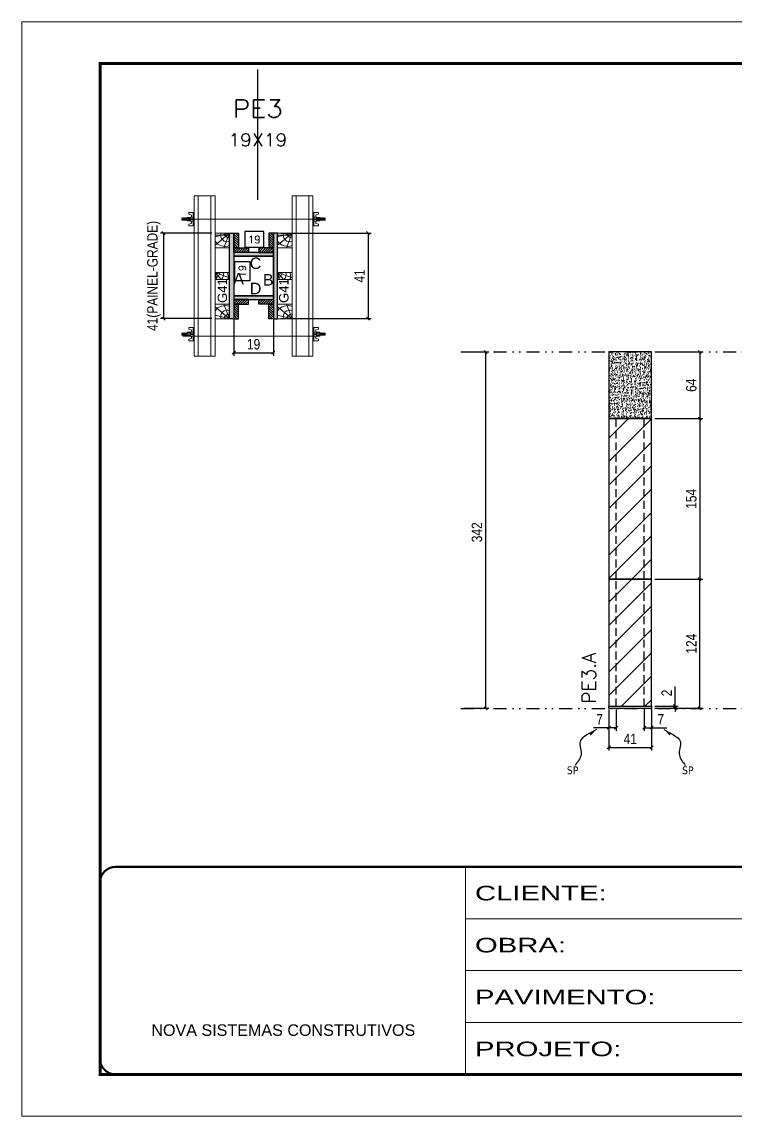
# Model space of a CAD drawing. Extents: x 2102 to 8383, y -13264 to 2718.
# Drawn here: x 6857 to 7542, y -10967 to -9917 of the extents above; entities that cross this region are included whole.
import ezdxf
from ezdxf.enums import TextEntityAlignment as Align

# ---------------------------------------------------------------- set-up
doc = ezdxf.new("R2010")
doc.units = 0
for name, pattern in [('CONTINUO', [0]), ('DASHED', [0.75, 0.5, -0.25]), ('DIVIDE2', [0.625, 0.25, -0.125, 0, -0.125, 0, -0.125]), ('HIDDEN', [0.375, 0.25, -0.125])]:
    doc.linetypes.add(name, pattern=pattern)
for name, color, linetype in [('CHAPA', 1, 'Continuous'), ('COTA', 241, 'Continuous'), ('cotas', 4, 'Continuous'), ('MEIO_PONT', 93, 'Continuous'), ('Nível', 160, 'Continuous'), ('Painéis', 200, 'Continuous'), ('SARRAFO', 251, 'Continuous'), ('Sarrafo de Pressão', 42, 'HIDDEN'), ('texto', 7, 'Continuous'), ('Texto de Titulo', 7, 'Continuous'), ('Texto Qtd Sarr', 242, 'Continuous'), ('TEXTO_GERAL', 7, 'Continuous')]:
    doc.layers.add(name, color=color, linetype=linetype)
for name, color, linetype, lineweight in [('Folhas', 255, 'Continuous', 9), ('Hachura', 251, 'Continuous', 9), ('Madeira', 126, 'Continuous', 18), ('Perfil Metálico', 224, 'Continuous', 18), ('SARRAFO DE PRESSAO', 251, 'DASHED', 9), ('Texto Seção', 7, 'Continuous', 15)]:
    doc.layers.add(name, color=color, linetype=linetype, lineweight=lineweight)
doc.styles.add('ARIAL', font='arial.ttf')
doc.styles.add('COTA TECNICA', font='techl___.ttf', dxfattribs={"height": 10})
doc.styles.add('COTA TECNICA 2X', font='techl___.ttf', dxfattribs={"height": 10})
doc.styles.add('COTA TECNICA-50', font='techl___.ttf', dxfattribs={"height": 10})
doc.styles.add('REGUA-120', font='ROMANS.shx', dxfattribs={"height": 15})
doc.styles.add('ROMANS', font='romans.shx')
doc.styles.add('SANSSERIF', font='sas_____.pfb')
doc.styles.get("Standard").update_dxf_attribs({"font": 'arial.ttf'})
doc.styles.add('Tecnologia', font='')
doc.styles.get('Tecnologia').set_extended_font_data('Forgotten Futurist')
doc.dimstyles.new('COTA PAINEL-50', dxfattribs={"dimtxt": 10, "dimasz": 3, "dimexe": 3, "dimexo": 3, "dimgap": 3, "dimtad": 1, "dimdec": 1, "dimzin": 12, "dimdsep": 46, "dimtxsty": 'COTA TECNICA-50', "dimblk1": 'OBLIQUE', "dimblk2": 'OBLIQUE', "dimsah": 1, "dimcen": 0.9, "dimclrd": 4, "dimclre": 4, "dimclrt": 240, "dimadec": 1, "dimazin": 3, "dimtfac": 1, "dimtdec": 1, "dimtmove": 0, "dimatfit": 3, "dimfxl": 1, "dimtolj": 1, "dimtzin": 12, "dimarcsym": 0})
doc.dimstyles.new('PAINEL', dxfattribs={"dimtxt": 10, "dimasz": 3, "dimexe": 3, "dimexo": 3, "dimgap": 3, "dimtad": 1, "dimdec": 1, "dimzin": 12, "dimdsep": 46, "dimtxsty": 'COTA TECNICA', "dimblk1": 'OBLIQUE', "dimblk2": 'OBLIQUE', "dimsah": 1, "dimcen": 0.9, "dimclrd": 4, "dimclre": 4, "dimclrt": 240, "dimadec": 1, "dimazin": 3, "dimtfac": 1, "dimtdec": 1, "dimtmove": 0, "dimatfit": 3, "dimfxl": 1, "dimtolj": 1, "dimtzin": 12, "dimarcsym": 0})
doc.dimstyles.new('SECAO PILAR', dxfattribs={"dimtxt": 10, "dimasz": 3, "dimexe": 3, "dimexo": 3, "dimgap": 3, "dimtad": 1, "dimdec": 1, "dimlfac": 0.5, "dimzin": 12, "dimdsep": 46, "dimtxsty": 'COTA TECNICA 2X', "dimblk1": 'OBLIQUE', "dimblk2": 'OBLIQUE', "dimsah": 1, "dimcen": 0.9, "dimclrd": 256, "dimclre": 256, "dimclrt": 256, "dimadec": 1, "dimazin": 3, "dimtfac": 1, "dimtdec": 1, "dimtmove": 0, "dimatfit": 3, "dimfxl": 1, "dimtolj": 1, "dimtzin": 12, "dimarcsym": 0})
doc.dimstyles.new('SECÇÃO 2', dxfattribs={"dimtxt": 7, "dimasz": 6, "dimexe": 0.18, "dimexo": 2, "dimgap": -4, "dimtad": 3, "dimdec": 1, "dimlfac": 0.5, "dimzin": 12, "dimdsep": 46, "dimtxsty": 'ROMANS', "dimblk": 'ARCHTICK', "dimcen": 0.09, "dimse1": 1, "dimse2": 1, "dimsd1": 1, "dimsd2": 1, "dimclrd": 180, "dimclre": 5, "dimclrt": 1, "dimadec": 0, "dimazin": 3, "dimtfac": 1, "dimtdec": 1, "dimtofl": 0, "dimtmove": 0, "dimatfit": 3, "dimldrblk": 'ARCHTICK', "dimfxl": 1, "dimtolj": 1, "dimtzin": 0, "dimarcsym": 0})
doc.dimstyles.get("Standard").update_dxf_attribs({"dimtxt": 0.18, "dimasz": 0.18, "dimexe": 0.18, "dimexo": 0.0625, "dimgap": 0.09, "dimtad": 0, "dimtih": 1, "dimtoh": 1, "dimdec": 4, "dimzin": 0, "dimdsep": 46, "dimtxsty": 'Standard', "dimcen": 0.09, "dimadec": 0, "dimazin": 0, "dimtfac": 1, "dimtdec": 4, "dimtofl": 0, "dimtmove": 0, "dimatfit": 3, "dimfxl": 1, "dimtolj": 1, "dimtzin": 0, "dimarcsym": 0})
pattern_1 = [(135, (-15830.8286, -698.5936), (-1.12253202, -1.12253202), [])]
pattern_2 = [(135, (-15830.8286, -995.5936), (-1.12253202, -1.12253202), [])]
pattern_3 = [(45, (-122163.716, -31374.027), (-11.2253202, 11.2253202), [])]

# ---------------------------------------------------------------- blocks, each defined once
blk = doc.blocks.new('9999999999')
at = {"color": 30, "linetype": 'CONTINUO'}
for p, q in [((98564.6, 34230.2), (98564.6, 34429.4)), ((98564.6, 34379.6), (99584, 34379.6)), ((98564.6, 34329.8), (99488, 34329.8)), ((98564.6, 34280), (99488, 34280))]:
    blk.add_line(p, q, dxfattribs=at)
at = {"color": 30, "linetype": 'CONTINUO', "const_width": 2}
blk.add_lwpolyline([(99584, 34230.2), (99584, 34414.4, 0.414214), (99569, 34429.4), (98229, 34429.4, 0.414214), (98214, 34414.4), (98214, 34245.2, 0.414214), (98229, 34230.2), (99584, 34230.2)], format="xyb", dxfattribs=at)
at = {"layer": 'Folhas'}
blk.add_lwpolyline([(98139, 34190.2), (99624, 34190.2), (99624, 35240.2), (98139, 35240.2)], close=True, dxfattribs=at)
at = {"layer": 'Folhas', "color": 30, "const_width": 3}
blk.add_lwpolyline([(98214, 34230.2), (99584, 34230.2), (99584, 35200.2), (98214, 35200.2)], close=True, dxfattribs=at)
at = {"color": 7, "linetype": 'Continuous', "ltscale": 5, "style": 'ARIAL'}
blk.add_text('NOVA SISTEMAS CONSTRUTIVOS', height=11.059, dxfattribs=at).set_placement((98263.2, 34267.2))
at = {"layer": 'Folhas', "color": 7, "style": 'Tecnologia', "width": 1.5}
for s, p in [('CLIENTE:', (98573.7, 34397.2)), ('OBRA:', (98573.7, 34347.3)), ('PAVIMENTO:', (98573.7, 34297.5)), ('PROJETO:', (98573.7, 34247.7))]:
    blk.add_text(s, height=14, dxfattribs=at).set_placement(p)
blk = doc.blocks.new('*D805')
at = {"layer": 'COTA', "color": 180, "lineweight": -2, "transparency": 16777216}
for p, q in [((7076.3, -10147), (7061.3, -10147)), ((7061.3, -10147), (7061.3, -10165)), ((7076.3, -10165), (7076.3, -10147)), ((7061.3, -10165), (7076.3, -10165))]:
    blk.add_line(p, q, dxfattribs=at)
at = {"layer": 'Defpoints', "color": 0, "transparency": 16777216}
for p in [(7060.6, -10141.5), (7060.6, -10179.5), (7080.3, -10179.5)]:
    blk.add_point(p, dxfattribs=at)
at = {"layer": 'COTA', "color": 1, "transparency": 16777216, "insert": (7068.8, -10156), "char_height": 7, "attachment_point": 5, "rotation": 90, "style": 'ROMANS'}
blk.add_mtext('\\A1;19', dxfattribs=at)
blk = doc.blocks.new('_ArchTick')
at = {"color": 0, "linetype": 'ByBlock', "const_width": 0.15}
blk.add_lwpolyline([(-0.5, -0.5), (0.5, 0.5)], dxfattribs=at)
blk = doc.blocks.new('_Oblique')
at = {"color": 0, "linetype": 'ByBlock', "lineweight": -2}
blk.add_line((-0.5, -0.5), (0.5, 0.5), dxfattribs=at)
blk = doc.blocks.new('*D806')
at = {"layer": 'COTA', "lineweight": -2, "transparency": 16777216}
for p, q in [((7105.6, -10119.5), (7192.4, -10119.5)), ((7189.4, -10119.5), (7189.4, -10201.5)), ((7105.6, -10201.5), (7192.4, -10201.5))]:
    blk.add_line(p, q, dxfattribs=at)
at = {"layer": 'Defpoints', "color": 0, "transparency": 16777216}
for p in [(7102.6, -10119.5), (7102.6, -10201.5), (7189.4, -10201.5)]:
    blk.add_point(p, dxfattribs=at)
at = {"layer": 'COTA', "lineweight": -2, "transparency": 16777216, "xscale": 3, "yscale": 3, "zscale": 3}
for p, rotation in [((7189.4, -10119.5), 90), ((7189.4, -10201.5), 270)]:
    blk.add_blockref('_Oblique', p, dxfattribs=dict(at, rotation=rotation))
at = {"layer": 'COTA', "transparency": 16777216, "insert": (7181.3, -10160.5), "char_height": 10, "attachment_point": 5, "rotation": 90, "style": 'COTA TECNICA 2X'}
blk.add_mtext('\\A1;41', dxfattribs=at)
blk = doc.blocks.new('*D807')
at = {"layer": 'COTA', "color": 180, "lineweight": -2, "transparency": 16777216}
for p, q in [((7089.3, -10118), (7071.3, -10118)), ((7071.3, -10118), (7071.3, -10133)), ((7089.3, -10133), (7089.3, -10118)), ((7071.3, -10133), (7089.3, -10133))]:
    blk.add_line(p, q, dxfattribs=at)
at = {"layer": 'Defpoints', "color": 0, "transparency": 16777216}
for p in [(7060.6, -10141.5), (7098.6, -10137), (7098.6, -10141.5)]:
    blk.add_point(p, dxfattribs=at)
at = {"layer": 'COTA', "color": 1, "transparency": 16777216, "insert": (7080.3, -10125.5), "char_height": 7, "attachment_point": 5, "style": 'ROMANS'}
blk.add_mtext('\\A1;19', dxfattribs=at)
blk = doc.blocks.new('titulo1')
at = {"layer": 'Defpoints', "color": 252, "linetype": 'HIDDEN', "ltscale": 2}
blk.add_line((0, 0), (0, 125), dxfattribs=at)
at = {"layer": 'Defpoints', "style": 'ROMANS', "oblique": 15}
blk.add_attdef('FOLHA', text='', height=10, dxfattribs=at).set_placement((0, 15.6), align=Align.MIDDLE_CENTER)
at = {"layer": 'Texto Qtd Sarr', "color": 3, "style": 'ROMANS', "oblique": 15}
for tag, height, p in [('TITULO', 17, (0, 71.4)), ('SEÇÃO', 12, (0, 41.5))]:
    blk.add_attdef(tag, text='', height=height, dxfattribs=at).set_placement(p, align=Align.MIDDLE_CENTER)
blk = doc.blocks.new('PONTALETE')
at = {"layer": 'Madeira'}
for q in [(2.71, 7), (7, 5.76), (7, 1.74)]:
    blk.add_line((0, 0), q, dxfattribs=at)
blk.add_lwpolyline([(0, 0), (7, 0), (7, 7), (0, 7)], close=True, dxfattribs=at)
for centre, radius, start, end in [((2.04, 0.06), 6.23, 37.2818, 109.0913), ((1.09, 0.9), 3.19, 343.603, 109.9847), ((-0.21, -0.78), 3.09, 14.6322, 86.0383)]:
    blk.add_arc(centre, radius, start, end, dxfattribs=at)
blk = doc.blocks.new('*D808')
at = {"layer": 'COTA', "lineweight": -2, "transparency": 16777216}
for p, q in [((7039.6, -10119.5), (6990.2, -10119.5)), ((6993.2, -10119.5), (6993.2, -10201.5)), ((7039.6, -10201.5), (6990.2, -10201.5))]:
    blk.add_line(p, q, dxfattribs=at)
at = {"layer": 'Defpoints', "color": 0, "transparency": 16777216}
for p in [(7042.6, -10119.5), (6993.2, -10201.5), (7042.6, -10201.5)]:
    blk.add_point(p, dxfattribs=at)
at = {"layer": 'COTA', "lineweight": -2, "transparency": 16777216, "xscale": 3, "yscale": 3, "zscale": 3}
for p, rotation in [((6993.2, -10119.5), 90), ((6993.2, -10201.5), 270)]:
    blk.add_blockref('_Oblique', p, dxfattribs=dict(at, rotation=rotation))
at = {"layer": 'COTA', "transparency": 16777216, "insert": (6984, -10160.5), "char_height": 10, "attachment_point": 5, "rotation": 90, "style": 'COTA TECNICA 2X'}
blk.add_mtext('\\A1;41(PAINEL-GRADE)', dxfattribs=at)
blk = doc.blocks.new('MEIO PONTALETE')
at = {"layer": 'Madeira'}
for q in [(2.71, 7), (3.5, 2.88), (3.5, 0.87)]:
    blk.add_line((0, 0), q, dxfattribs=at)
blk.add_lwpolyline([(0, 0), (3.5, 0), (3.5, 7), (0, 7)], close=True, dxfattribs=at)
for centre, radius, start, end in [((2.04, 0.06), 6.23, 76.4499, 109.0913), ((1.09, 0.9), 3.19, 40.9063, 109.9847), ((-0.21, -0.78), 3.09, 14.6322, 86.0383)]:
    blk.add_arc(centre, radius, start, end, dxfattribs=at)
blk = doc.blocks.new('C')
at = {"layer": 'Hachura', "color": 0}
for p, q in [((0, 3.22), (0, -3.22)), ((0.45, 3.22), (0, 3.22)), ((0.46, 3.16), (0, 3.16)), ((0.46, 3.05), (0, 3.05)), ((0.46, 2.88), (0, 2.88)), ((0, 2.75), (0, -1.16)), ((0.46, 2.65), (0, 2.65)), ((0.46, 2.23), (0, 2.23)), ((0.46, 1.51), (0, 1.51)), ((0.39, 0.49), (0.17, 0.49)), ((0.45, -3.23), (0.45, 3.22)), ((0.45, 3.22), (2.58, 3.22)), ((1.74, 0.97), (0.45, 0.97)), ((1.45, 0.1), (0.45, 0.1)), ((1.35, 1.94), (1.35, 0.96)), ((2.58, 2.39), (1.47, 2.09)), ((1.74, -0.97), (1.74, 0.97)), ((1.74, 0.97), (1.74, 0.84)), ((1.74, 0.97), (1.74, 0.84)), ((1.74, 0.84), (3.35, 0.84)), ((3.35, 0.45), (1.74, 0.45)), ((2.58, 3.22), (2.58, 2.39)), ((3.32, 0.84), (3.32, -0.84)), ((3.35, 0.84), (3.35, -0.84)), ((3.68, 0.45), (3.35, 0.45)), ((3.84, -0.52), (3.35, 0.45)), ((3.35, 0.06), (3.67, -0.57)), ((3.68, 0.45), (4.16, -0.52)), ((3.72, 0.5), (4.25, -0.57)), ((4.37, -0.55), (3.83, 0.53)), ((4.15, 0.45), (3.93, 0.45)), ((4.42, -0.52), (3.93, 0.45)), ((4.15, 0.45), (4.26, 0.45)), ((4.26, 0.45), (4.74, -0.52)), ((4.3, 0.5), (4.83, -0.57)), ((4.95, -0.55), (4.41, 0.53)), ((4.51, 0.45), (4.84, 0.45)), ((5, -0.52), (4.51, 0.45)), ((4.84, 0.45), (5.32, -0.52)), ((4.88, 0.5), (5.41, -0.57)), ((5.53, -0.55), (4.99, 0.53)), ((5.58, -0.52), (5.09, 0.45)), ((5.42, 0.45), (5.09, 0.45)), ((5.58, -0.52), (5.09, 0.45)), ((5.42, 0.45), (5.74, -0.19)), ((5.46, 0.5), (5.74, -0.07)), ((5.74, 0.19), (5.57, 0.53)), ((5.74, 0.32), (5.68, 0.45)), ((5.68, 0.45), (5.74, 0.45)), ((5.74, 0.45), (5.9, 0.29)), ((5.74, 0.45), (5.74, -0.52)), ((5.9, -0.36), (5.9, 0.29)), ((0.45, 0), (0, 0)), ((0.46, -1.52), (0, -1.52)), ((0.46, -2.23), (0, -2.23)), ((0.46, -2.65), (0, -2.65)), ((0.46, -2.88), (0, -2.88)), ((0.46, -3.05), (0, -3.05)), ((0.46, -3.16), (0, -3.16)), ((0, -3.22), (2.57, -3.22)), ((0.08, -0.48), (0.29, -0.48)), ((0.29, -0.48), (0.4, -0.48)), ((0.45, 0), (0.45, -0.97)), ((0.45, -0.16), (1.45, -0.16)), ((0.45, -0.65), (0.45, -0.32)), ((0.45, -3.23), (0.45, -0.65)), ((0.45, -0.97), (1.74, -0.97)), ((1.35, -1.94), (1.35, -0.97)), ((2.58, -2.39), (1.47, -2.1)), ((3.35, -0.32), (1.74, -0.32)), ((3.35, -0.84), (1.74, -0.84)), ((2.58, -3.23), (2.58, -2.39)), ((3.35, -0.07), (3.58, -0.52)), ((3.35, -0.52), (3.58, -0.52)), ((3.84, -0.52), (4.16, -0.52)), ((4.42, -0.52), (4.74, -0.52)), ((4.63, -0.52), (4.74, -0.52)), ((5, -0.52), (5.32, -0.52)), ((5.58, -0.52), (5.74, -0.52)), ((5.74, -0.52), (5.9, -0.36)), ((5.74, -0.52), (5.74, -0.52))]:
    blk.add_line(p, q, dxfattribs=at)
for centre, radius, start, end in [((1.52, 1.94), 0.161, 104.7436, 180), ((1.44, -0.03), 0.129, 272.695, 87.305), ((3.81, 0.39), 0.143, 25.5688, 154.4312), ((4.39, 0.39), 0.143, 25.5688, 154.4312), ((4.97, 0.39), 0.143, 25.5688, 154.4312), ((5.55, 0.39), 0.143, 25.5688, 154.4312), ((0.17, -0.37), 0.174, 221.744, 317.8592), ((1.52, -1.94), 0.161, 180, 255.2564), ((3.71, -0.4), 0.174, 222.1408, 318.256), ((4.29, -0.4), 0.174, 222.1408, 318.256), ((4.87, -0.4), 0.174, 222.1408, 318.256), ((5.45, -0.4), 0.174, 222.1408, 318.256), ((5.61, -0.4), 0.174, 317.8592, 318.256)]:
    blk.add_arc(centre, radius, start, end, dxfattribs=at)
blk = doc.blocks.new('*D1453')
at = {"layer": 'COTA', "lineweight": -2, "transparency": 16777216}
for p, q in [((7060.6, -10186.1), (7060.6, -10237.2)), ((7098.6, -10186.1), (7098.6, -10237.2)), ((7060.6, -10234.2), (7098.6, -10234.2))]:
    blk.add_line(p, q, dxfattribs=at)
at = {"layer": 'Defpoints', "color": 0, "transparency": 16777216}
for p in [(7060.6, -10183.1), (7098.6, -10183.1), (7098.6, -10234.2)]:
    blk.add_point(p, dxfattribs=at)
at = {"layer": 'COTA', "lineweight": -2, "transparency": 16777216, "xscale": 3, "yscale": 3, "zscale": 3, "rotation": 180}
blk.add_blockref('_Oblique', (7060.6, -10234.2), dxfattribs=at)
at = {"layer": 'COTA', "lineweight": -2, "transparency": 16777216, "xscale": 3, "yscale": 3, "zscale": 3}
blk.add_blockref('_Oblique', (7098.6, -10234.2), dxfattribs=at)
at = {"layer": 'COTA', "transparency": 16777216, "insert": (7079.6, -10226.1), "char_height": 10, "attachment_point": 5, "style": 'COTA TECNICA 2X'}
blk.add_mtext('\\A1;19', dxfattribs=at)
blk = doc.blocks.new('*D1454')
at = {"layer": 'cotas', "color": 4, "linetype": 'ByBlock', "lineweight": -2, "transparency": 16777216}
for p, q in [((7281.4, -10233.4), (7305.2, -10233.4)), ((7302.2, -10233.4), (7302.2, -10575.4)), ((7281.4, -10575.4), (7305.2, -10575.4))]:
    blk.add_line(p, q, dxfattribs=at)
at = {"layer": 'Defpoints', "color": 0, "linetype": 'ByBlock', "transparency": 16777216}
for p in [(7278.4, -10233.4), (7278.4, -10575.4), (7302.2, -10575.4)]:
    blk.add_point(p, dxfattribs=at)
at = {"layer": 'cotas', "color": 4, "linetype": 'ByBlock', "lineweight": -2, "transparency": 16777216, "xscale": 3, "yscale": 3, "zscale": 3}
for p, rotation in [((7302.2, -10233.4), 90), ((7302.2, -10575.4), 270)]:
    blk.add_blockref('_Oblique', p, dxfattribs=dict(at, rotation=rotation))
at = {"layer": 'cotas', "color": 240, "linetype": 'ByBlock', "transparency": 16777216, "insert": (7293.9, -10406.5), "char_height": 10, "attachment_point": 5, "rotation": 90, "style": 'COTA TECNICA'}
blk.add_mtext('\\A1;342', dxfattribs=at)
blk = doc.blocks.new('*D809')
at = {"layer": 'COTA', "color": 4, "lineweight": -2, "transparency": 16777216}
for p, q in [((7420.5, -10576.4), (7420.5, -10615.9)), ((7461.5, -10576.4), (7461.5, -10615.9)), ((7420.5, -10612.9), (7461.5, -10612.9))]:
    blk.add_line(p, q, dxfattribs=at)
at = {"layer": 'Defpoints', "color": 0, "transparency": 16777216}
for p in [(7420.5, -10573.4), (7461.5, -10573.4), (7461.5, -10612.9)]:
    blk.add_point(p, dxfattribs=at)
at = {"layer": 'COTA', "color": 4, "lineweight": -2, "transparency": 16777216, "xscale": 3, "yscale": 3, "zscale": 3, "rotation": 180}
blk.add_blockref('_Oblique', (7420.5, -10612.9), dxfattribs=at)
at = {"layer": 'COTA', "color": 4, "lineweight": -2, "transparency": 16777216, "xscale": 3, "yscale": 3, "zscale": 3}
blk.add_blockref('_Oblique', (7461.5, -10612.9), dxfattribs=at)
at = {"layer": 'COTA', "color": 240, "transparency": 16777216, "insert": (7441, -10604.8), "char_height": 10, "attachment_point": 5, "style": 'COTA TECNICA'}
blk.add_mtext('\\A1;41', dxfattribs=at)
blk = doc.blocks.new('*D810')
at = {"layer": 'COTA', "color": 4, "lineweight": -2, "transparency": 16777216}
for p, q in [((7420.5, -10578.4), (7420.5, -10597)), ((7427.5, -10576.4), (7427.5, -10597)), ((7420.5, -10594), (7405.7, -10594)), ((7427.5, -10594), (7420.5, -10594))]:
    blk.add_line(p, q, dxfattribs=at)
at = {"layer": 'Defpoints', "color": 0, "transparency": 16777216}
for p in [(7427.5, -10573.4), (7420.5, -10575.4), (7420.5, -10594)]:
    blk.add_point(p, dxfattribs=at)
at = {"layer": 'COTA', "color": 4, "lineweight": -2, "transparency": 16777216, "xscale": 3, "yscale": 3, "zscale": 3, "rotation": 180}
blk.add_blockref('_Oblique', (7420.5, -10594), dxfattribs=at)
at = {"layer": 'COTA', "color": 4, "lineweight": -2, "transparency": 16777216, "xscale": 3, "yscale": 3, "zscale": 3}
blk.add_blockref('_Oblique', (7427.5, -10594), dxfattribs=at)
at = {"layer": 'COTA', "color": 240, "transparency": 16777216, "insert": (7411.6, -10585.9), "char_height": 10, "attachment_point": 5, "style": 'COTA TECNICA-50'}
blk.add_mtext('\\A1;7', dxfattribs=at)
blk = doc.blocks.new('*D811')
at = {"layer": 'COTA', "color": 4, "lineweight": -2, "transparency": 16777216}
for p, q in [((7454.5, -10576.4), (7454.5, -10597)), ((7461.5, -10578.4), (7461.5, -10597)), ((7454.5, -10594), (7461.5, -10594)), ((7461.5, -10594), (7476.2, -10594))]:
    blk.add_line(p, q, dxfattribs=at)
at = {"layer": 'Defpoints', "color": 0, "transparency": 16777216}
for p in [(7454.5, -10573.4), (7461.5, -10575.4), (7461.5, -10594)]:
    blk.add_point(p, dxfattribs=at)
at = {"layer": 'COTA', "color": 4, "lineweight": -2, "transparency": 16777216, "xscale": 3, "yscale": 3, "zscale": 3, "rotation": 180}
blk.add_blockref('_Oblique', (7454.5, -10594), dxfattribs=at)
at = {"layer": 'COTA', "color": 4, "lineweight": -2, "transparency": 16777216, "xscale": 3, "yscale": 3, "zscale": 3}
blk.add_blockref('_Oblique', (7461.5, -10594), dxfattribs=at)
at = {"layer": 'COTA', "color": 240, "transparency": 16777216, "insert": (7470.3, -10585.9), "char_height": 10, "attachment_point": 5, "style": 'COTA TECNICA-50'}
blk.add_mtext('\\A1;7', dxfattribs=at)
blk = doc.blocks.new('*D812')
at = {"layer": 'COTA', "color": 4, "lineweight": -2, "transparency": 16777216}
for p, q in [((7464.5, -10451.4), (7510.7, -10451.4)), ((7507.7, -10575.4), (7507.7, -10451.4)), ((7464.5, -10575.4), (7510.7, -10575.4))]:
    blk.add_line(p, q, dxfattribs=at)
at = {"layer": 'Defpoints', "color": 0, "transparency": 16777216}
for p in [(7461.5, -10451.4), (7507.7, -10451.4), (7461.5, -10575.4)]:
    blk.add_point(p, dxfattribs=at)
at = {"layer": 'COTA', "color": 4, "lineweight": -2, "transparency": 16777216, "xscale": 3, "yscale": 3, "zscale": 3}
for p, rotation in [((7507.7, -10451.4), 90), ((7507.7, -10575.4), 270)]:
    blk.add_blockref('_Oblique', p, dxfattribs=dict(at, rotation=rotation))
at = {"layer": 'COTA', "color": 240, "transparency": 16777216, "insert": (7499.6, -10513.4), "char_height": 10, "attachment_point": 5, "rotation": 90, "style": 'COTA TECNICA-50'}
blk.add_mtext('\\A1;124', dxfattribs=at)
blk = doc.blocks.new('*D813')
at = {"layer": 'COTA', "color": 4, "lineweight": -2, "transparency": 16777216}
for p, q in [((7484, -10573.4), (7484, -10554.6)), ((7464.5, -10573.4), (7487, -10573.4)), ((7484, -10575.4), (7484, -10573.4)), ((7464.5, -10575.4), (7487, -10575.4)), ((7484, -10575.4), (7484, -10578.4))]:
    blk.add_line(p, q, dxfattribs=at)
at = {"layer": 'Defpoints', "color": 0, "transparency": 16777216}
for p in [(7461.5, -10573.4), (7461.5, -10575.4), (7484, -10575.4)]:
    blk.add_point(p, dxfattribs=at)
at = {"layer": 'COTA', "color": 4, "lineweight": -2, "transparency": 16777216, "xscale": 3, "yscale": 3, "zscale": 3}
for p, rotation in [((7484, -10573.4), 270), ((7484, -10575.4), 90)]:
    blk.add_blockref('_Oblique', p, dxfattribs=dict(at, rotation=rotation))
at = {"layer": 'COTA', "color": 240, "transparency": 16777216, "insert": (7476, -10560.7), "char_height": 10, "attachment_point": 5, "rotation": 90, "style": 'COTA TECNICA-50'}
blk.add_mtext('\\A1;2', dxfattribs=at)
blk = doc.blocks.new('*D814')
at = {"layer": 'COTA', "color": 4, "linetype": 'ByBlock', "lineweight": -2, "transparency": 16777216}
for p, q in [((7464.5, -10297.4), (7510.7, -10297.4)), ((7507.7, -10297.4), (7507.7, -10451.4)), ((7464.5, -10451.4), (7510.7, -10451.4))]:
    blk.add_line(p, q, dxfattribs=at)
at = {"layer": 'Defpoints', "color": 0, "linetype": 'ByBlock', "transparency": 16777216}
for p in [(7461.5, -10297.4), (7461.5, -10451.4), (7507.7, -10451.4)]:
    blk.add_point(p, dxfattribs=at)
at = {"layer": 'COTA', "color": 4, "linetype": 'ByBlock', "lineweight": -2, "transparency": 16777216, "xscale": 3, "yscale": 3, "zscale": 3}
for p, rotation in [((7507.7, -10297.4), 90), ((7507.7, -10451.4), 270)]:
    blk.add_blockref('_Oblique', p, dxfattribs=dict(at, rotation=rotation))
at = {"layer": 'COTA', "color": 240, "linetype": 'ByBlock', "transparency": 16777216, "insert": (7499.6, -10374.4), "char_height": 10, "attachment_point": 5, "rotation": 90, "style": 'COTA TECNICA'}
blk.add_mtext('\\A1;154', dxfattribs=at)
blk = doc.blocks.new('*D1459')
at = {"layer": 'COTA', "color": 4, "linetype": 'ByBlock', "lineweight": -2, "transparency": 16777216}
for p, q in [((7464.5, -10233.4), (7510.7, -10233.4)), ((7507.7, -10233.4), (7507.7, -10297.4)), ((7464.5, -10297.4), (7510.7, -10297.4))]:
    blk.add_line(p, q, dxfattribs=at)
at = {"layer": 'Defpoints', "color": 0, "linetype": 'ByBlock', "transparency": 16777216}
for p in [(7461.5, -10233.4), (7461.5, -10297.4), (7507.7, -10297.4)]:
    blk.add_point(p, dxfattribs=at)
at = {"layer": 'COTA', "color": 4, "linetype": 'ByBlock', "lineweight": -2, "transparency": 16777216, "xscale": 3, "yscale": 3, "zscale": 3}
for p, rotation in [((7507.7, -10233.4), 90), ((7507.7, -10297.4), 270)]:
    blk.add_blockref('_Oblique', p, dxfattribs=dict(at, rotation=rotation))
at = {"layer": 'COTA', "color": 240, "linetype": 'ByBlock', "transparency": 16777216, "insert": (7499.6, -10265.4), "char_height": 10, "attachment_point": 5, "rotation": 90, "style": 'COTA TECNICA'}
blk.add_mtext('\\A1;64', dxfattribs=at)

msp = doc.modelspace()

# ---------------------------------------------------------------- hatches: boundary and pattern name
at = {"layer": 'COTA', "linetype": 'ByBlock'}
h = msp.add_hatch(dxfattribs=at)
h.set_pattern_fill('AR-CONC', color=256, scale=0.03)
h.set_pattern_definition([(50, (-126945.716, -38300.478), (5.46554007, -0.47817257), [0.5715, -6.2865]), (355, (-126945.716, -38300.478), (-1.05730264, 5.73170536), [0.4572, -5.02921753]), (100.4514447, (-126945.2604, -38300.518), (4.40823741, 5.25353256), [0.48570026, -5.34270734]), (46.1842, (-126945.716, -38298.954), (8.13237123, -1.26126984), [0.85725, -9.42975]), (96.6355576, (-126945.038, -38299.059), (7.122124, 7.42278374), [0.7285507, -8.01406824]), (351.184151, (-126945.716, -38298.954), (7.122124, 7.42278374), [0.685799, -7.54379196]), (21, (-126944.954, -38299.335), (4.54843174, -3.06795595), [0.5715, -6.2865]), (326, (-126944.954, -38299.335), (1.85406085, 5.52563898), [0.4572, -5.0292]), (71.451445, (-126944.575, -38299.591), (6.40249258, 2.45768307), [0.48570026, -5.34269813]), (37.5, (-126945.7158, -38300.4781), (0.092658098, 2.536651166), [0, -4.96824, 0, -5.1054, 0, -5.04825]), (7.5, (-126945.7158, -38300.478), (2.004589875, 3.005417245), [0, -2.91084, 0, -4.85394, 0, -1.92405]), (327.5, (-126947.415, -38300.4781), (4.067717855, -0.17186232), [0, -1.905, 0, -5.9436, 0, -7.8867]), (317.5, (-126948.177, -38300.478), (4.44387544, 0.76279473), [0, -2.4765, 0, -3.94716, 0, -5.6007])])
h.paths.add_polyline_path([(7461.45, -10233.44), (7420.45, -10233.44), (7420.45, -10297.44), (7461.45, -10297.44)])
at = {"layer": 'Hachura'}
h = msp.add_hatch(color=256, dxfattribs=at)
h.dxf.hatch_style = 1
h.paths.add_polyline_path([(7060.58, -10201.55), (7056.58, -10201.55), (7056.58, -10119.55), (7060.58, -10119.55)])
h = msp.add_hatch(color=256, dxfattribs=at)
h.dxf.hatch_style = 1
h.paths.add_polyline_path([(7060.58, -10201.55), (7056.58, -10201.55), (7056.58, -10119.55), (7060.58, -10119.55)])
h = msp.add_hatch(dxfattribs=at)
h.set_pattern_fill('ANSI31', color=256, scale=0.5, angle=90, style=0)
h.set_pattern_definition(pattern_2)
h.paths.add_polyline_path([(7060.58, -10133.55), (7064.98, -10133.55), (7064.98, -10119.55), (7060.58, -10119.55)])
h = msp.add_hatch(dxfattribs=at)
h.set_pattern_fill('ANSI31', color=256, scale=0.5, angle=90, style=0)
h.set_pattern_definition(pattern_2)
h.paths.add_polyline_path([(7098.58, -10133.55), (7094.18, -10133.55), (7094.18, -10119.55), (7098.58, -10119.55)])
h = msp.add_hatch(color=256, dxfattribs=at)
h.dxf.hatch_style = 1
h.paths.add_polyline_path([(7098.58, -10201.55), (7102.58, -10201.55), (7102.58, -10119.55), (7098.58, -10119.55)])
h = msp.add_hatch(color=256, dxfattribs=at)
h.dxf.hatch_style = 1
h.paths.add_polyline_path([(7098.58, -10201.55), (7102.58, -10201.55), (7102.58, -10119.55), (7098.58, -10119.55)])
h = msp.add_hatch(dxfattribs=at)
h.set_pattern_fill('ANSI31', color=256, scale=0.5, style=0)
h.set_pattern_definition([(45, (16234.5314, 12791.4627), (-1.12253202, 1.12253202), [])])
h.paths.add_polyline_path([(7074.58, -10137.95), (7074.58, -10133.55), (7060.58, -10133.55), (7060.58, -10137.95)])
h = msp.add_hatch(color=256, dxfattribs=at)
h.dxf.hatch_style = 1
h.paths.add_polyline_path([(7060.58, -10137.95), (7060.58, -10141.55), (7098.58, -10141.55), (7098.58, -10137.95)])
h = msp.add_hatch(color=256, dxfattribs=at)
h.dxf.hatch_style = 1
h.paths.add_polyline_path([(7060.58, -10137.95), (7060.58, -10141.55), (7098.58, -10141.55), (7098.58, -10137.95)])
h = msp.add_hatch(dxfattribs=at)
h.set_pattern_fill('ANSI31', color=256, scale=0.5, style=0)
h.set_pattern_definition([(45, (16222.5314, 12791.4627), (-1.12253202, 1.12253202), [])])
h.paths.add_polyline_path([(7084.58, -10137.95), (7084.58, -10133.55), (7098.58, -10133.55), (7098.58, -10137.95)])
h = msp.add_hatch(color=256, dxfattribs=at)
h.dxf.hatch_style = 1
h.paths.add_polyline_path([(7060.58, -10179.55), (7060.58, -10183.15), (7098.58, -10183.15), (7098.58, -10179.55)])
h = msp.add_hatch(color=256, dxfattribs=at)
h.dxf.hatch_style = 1
h.paths.add_polyline_path([(7060.58, -10179.55), (7060.58, -10183.15), (7098.58, -10183.15), (7098.58, -10179.55)])
h = msp.add_hatch(dxfattribs=at)
h.set_pattern_fill('ANSI31', color=256, scale=0.5, style=0)
h.set_pattern_definition([(45, (16234.5314, 12919.4627), (-1.12253202, 1.12253202), [])])
h.paths.add_polyline_path([(7074.58, -10183.15), (7074.58, -10187.55), (7060.58, -10187.55), (7060.58, -10183.15)])
h = msp.add_hatch(dxfattribs=at)
h.set_pattern_fill('ANSI31', color=256, scale=0.5, style=0)
h.set_pattern_definition([(45, (16222.5314, 12919.4627), (-1.12253202, 1.12253202), [])])
h.paths.add_polyline_path([(7084.58, -10183.15), (7084.58, -10187.55), (7098.58, -10187.55), (7098.58, -10183.15)])
h = msp.add_hatch(dxfattribs=at)
h.set_pattern_fill('ANSI31', color=256, scale=0.5, angle=90, style=0)
h.set_pattern_definition(pattern_1)
h.paths.add_polyline_path([(7060.58, -10187.55), (7064.98, -10187.55), (7064.98, -10201.55), (7060.58, -10201.55)])
h = msp.add_hatch(dxfattribs=at)
h.set_pattern_fill('ANSI31', color=256, scale=0.5, angle=90, style=0)
h.set_pattern_definition(pattern_1)
h.paths.add_polyline_path([(7098.58, -10187.55), (7094.18, -10187.55), (7094.18, -10201.55), (7098.58, -10201.55)])
at = {"layer": 'Hachura', "linetype": 'ByBlock'}
h = msp.add_hatch(dxfattribs=at)
h.set_pattern_fill('ANSI31', color=256, scale=5)
h.set_pattern_definition(pattern_3)
h.paths.add_polyline_path([(7420.45, -10451.44), (7461.45, -10451.44), (7461.45, -10297.44), (7420.45, -10297.44)])
h = msp.add_hatch(dxfattribs=at)
h.set_pattern_fill('ANSI31', color=256, scale=5)
h.set_pattern_definition(pattern_3)
h.paths.add_polyline_path([(7461.45, -10451.44), (7420.45, -10451.44), (7420.45, -10573.44), (7461.45, -10573.44)])

# ---------------------------------------------------------------- linework, layer by layer
at = {"layer": 'CHAPA'}
for points in [[(7060.58, -10201.55), (7056.58, -10201.55), (7056.58, -10119.55), (7060.58, -10119.55)], [(7060.58, -10201.55), (7056.58, -10201.55), (7056.58, -10119.55), (7060.58, -10119.55)], [(7098.58, -10201.55), (7102.58, -10201.55), (7102.58, -10119.55), (7098.58, -10119.55)], [(7098.58, -10201.55), (7102.58, -10201.55), (7102.58, -10119.55), (7098.58, -10119.55)], [(7060.58, -10137.95), (7060.58, -10141.55), (7098.58, -10141.55), (7098.58, -10137.95)], [(7060.58, -10137.95), (7060.58, -10141.55), (7098.58, -10141.55), (7098.58, -10137.95)], [(7060.58, -10179.55), (7060.58, -10183.15), (7098.58, -10183.15), (7098.58, -10179.55)], [(7060.58, -10179.55), (7060.58, -10183.15), (7098.58, -10183.15), (7098.58, -10179.55)]]:
    msp.add_lwpolyline(points, close=True, dxfattribs=at)
at = {"layer": 'COTA', "linetype": 'ByBlock'}
msp.add_lwpolyline([(7420.45, -10297.44), (7461.45, -10297.44), (7461.45, -10233.44), (7420.45, -10233.44)], close=True, dxfattribs=at)
at = {"layer": 'Hachura'}
for p, q in [((7011.78, -10106.02), (7143.58, -10106.01)), ((7011.78, -10218.29), (7143.58, -10218.3))]:
    msp.add_line(p, q, dxfattribs=at)
at = {"layer": 'Madeira'}
for points in [[(7042.58, -10201.55), (7056.58, -10201.55), (7056.58, -10121.28), (7042.58, -10121.28)], [(7102.58, -10201.55), (7116.58, -10201.55), (7116.58, -10121.28), (7102.58, -10121.28)]]:
    msp.add_lwpolyline(points, close=True, dxfattribs=at)
at = {"layer": 'Nível', "color": 4, "linetype": 'DIVIDE2', "ltscale": 50}
for p, q in [((7278.44, -10233.44), (8288.78, -10233.44)), ((7278.44, -10575.44), (8288.78, -10575.44))]:
    msp.add_line(p, q, dxfattribs=at)
at = {"layer": 'Painéis'}
for p, q in [((7461.45, -10297.44), (7420.45, -10297.44)), ((7420.45, -10297.44), (7420.45, -10451.44)), ((7461.45, -10451.44), (7461.45, -10297.44)), ((7420.45, -10451.44), (7461.45, -10451.44))]:
    msp.add_line(p, q, dxfattribs=at)
for points in [[(7098.58, -10141.55), (7060.58, -10141.55), (7060.58, -10179.55), (7098.58, -10179.55)], [(7420.45, -10573.44), (7461.45, -10573.44), (7461.45, -10451.44), (7420.45, -10451.44)], [(7420.45, -10573.44), (7461.45, -10573.44), (7461.45, -10575.44), (7420.45, -10575.44)]]:
    msp.add_lwpolyline(points, close=True, dxfattribs=at)
at = {"layer": 'Perfil Metálico'}
for points in [[(7022.58, -10237.55), (7042.58, -10237.55), (7042.58, -10083.55), (7022.58, -10083.55)], [(7038.58, -10083.55), (7026.58, -10083.55), (7026.58, -10237.55), (7038.58, -10237.55)], [(7136.58, -10237.55), (7116.58, -10237.55), (7116.58, -10083.55), (7136.58, -10083.55)], [(7120.58, -10083.55), (7132.58, -10083.55), (7132.58, -10237.55), (7120.58, -10237.55)]]:
    msp.add_lwpolyline(points, close=True, dxfattribs=at)
at = {"layer": 'SARRAFO'}
for points in [[(7064.98, -10119.55), (7064.98, -10133.55), (7060.58, -10133.55), (7060.58, -10119.55)], [(7094.18, -10119.55), (7094.18, -10133.55), (7098.58, -10133.55), (7098.58, -10119.55)], [(7060.58, -10133.55), (7074.58, -10133.55), (7074.58, -10137.95), (7060.58, -10137.95)], [(7098.58, -10133.55), (7084.58, -10133.55), (7084.58, -10137.95), (7098.58, -10137.95)], [(7060.58, -10187.55), (7074.58, -10187.55), (7074.58, -10183.15), (7060.58, -10183.15)], [(7098.58, -10187.55), (7084.58, -10187.55), (7084.58, -10183.15), (7098.58, -10183.15)], [(7064.98, -10201.55), (7064.98, -10187.55), (7060.58, -10187.55), (7060.58, -10201.55)], [(7094.18, -10201.55), (7094.18, -10187.55), (7098.58, -10187.55), (7098.58, -10201.55)]]:
    msp.add_lwpolyline(points, close=True, dxfattribs=at)
at = {"layer": 'Sarrafo de Pressão', "ltscale": 30}
for p, q in [((7427.45, -10451.44), (7427.45, -10297.44)), ((7454.45, -10451.44), (7454.45, -10297.44)), ((7427.45, -10573.44), (7427.45, -10451.44)), ((7454.45, -10573.44), (7454.45, -10451.44))]:
    msp.add_line(p, q, dxfattribs=at)

# ---------------------------------------------------------------- block references
at = {"layer": 'Hachura', "linetype": 'Continuous', "yscale": 2, "zscale": 2, "rotation": 180}
for p, xscale in [((7022.58, -10106.02), 2), ((7136.58, -10106.02), -2)]:
    msp.add_blockref('C', p, dxfattribs=dict(at, xscale=xscale))
at = {"layer": 'Hachura', "linetype": 'Continuous', "yscale": 2, "zscale": 2}
for p, xscale in [((7022.58, -10216.29), -2), ((7136.58, -10216.29), 2)]:
    msp.add_blockref('C', p, dxfattribs=dict(at, xscale=xscale))
at = {"layer": 'MEIO_PONT'}
for name, p, xscale, yscale, zscale, rotation in [('PONTALETE', (7056.58, -10119.55), 2, 2, 2, 180), ('PONTALETE', (7116.58, -10119.55), 2, 2, 2, 180), ('MEIO PONTALETE', (7042.58, -10157.05), 1.999999997962732, 1.999999997962732, 1.999999997962732, 270), ('MEIO PONTALETE', (7102.58, -10157.05), 1.999999997962732, 1.999999997962732, 1.999999997962732, 270)]:
    msp.add_blockref(name, p, dxfattribs=dict(at, xscale=xscale, yscale=yscale, zscale=zscale, rotation=rotation))
at = {"layer": 'MEIO_PONT', "xscale": -2, "yscale": 2, "zscale": 2}
for p in [(7056.58, -10201.55), (7116.58, -10201.55)]:
    msp.add_blockref('PONTALETE', p, dxfattribs=at)
at = {"layer": 'SARRAFO DE PRESSAO', "color": 6, "linetype": 'ByBlock'}
msp.add_blockref('9999999999', (-91281.69, -45156.93), dxfattribs=at)
at = {"layer": 'Texto Seção'}
ref = msp.add_blockref('titulo1', (7083.64, -10087.44), dxfattribs=at)
ref.add_attrib('TITULO', 'PE3', dxfattribs={"layer": 'Texto de Titulo', "color": 7, "height": 17, "style": 'ROMANS', "width": 1.1}).set_placement((7083.64, -9999.94), align=Align.MIDDLE_CENTER)
ref.add_attrib('SEÇÃO', '19X19', dxfattribs={"layer": 'Texto de Titulo', "color": 7, "height": 12, "style": 'ROMANS', "width": 1.1}).set_placement((7083.64, -10029.94), align=Align.MIDDLE_CENTER)

# ---------------------------------------------------------------- texts
at = {"layer": 'texto', "color": 0, "char_height": 7.5, "attachment_point": 5}
for insert in [(7385.67, -10634.93), (7496.23, -10634.93)]:
    msp.add_mtext('{\\fTahoma|b0|i0|c0|p34;\\C4;SP}', dxfattribs=dict(at, insert=insert))
at = {"layer": 'Texto Seção', "style": 'REGUA-120'}
msp.add_text('PE3.A', height=13, rotation=90, dxfattribs=at).set_placement((7407.83, -10570.93))
at = {"layer": 'TEXTO_GERAL', "style": 'ARIAL'}
for s, p in [('C', (7081.48, -10148.33)), ('A', (7065.26, -10163.18)), ('B', (7093.66, -10164.23)), ('D', (7081.54, -10172.55))]:
    msp.add_text(s, height=11, dxfattribs=at).set_placement(p, align=Align.MIDDLE_CENTER)
at = {"layer": 'TEXTO_GERAL', "color": 0, "linetype": 'Continuous', "style": 'SANSSERIF'}
for p in [(7049.62, -10186.44), (7108.6, -10186.44)]:
    msp.add_text('G41', height=9, rotation=90, dxfattribs=at).set_placement(p, align=Align.MIDDLE_LEFT)

# ---------------------------------------------------------------- dimensions: what is measured, and where the dimension line sits
at = {"layer": 'COTA'}
dim = msp.add_linear_dim(base=(6993.2, -10201.55), p1=(7042.58, -10119.55), p2=(7042.58, -10201.55), angle=270, text='<>(PAINEL-GRADE)', dimstyle='SECAO PILAR', dxfattribs=at)
dim.commit()
dim.dimension.update_dxf_attribs({"geometry": '*D808', "text_midpoint": (6993.2, -10160.55), "dimtype": 160})
dim = msp.add_linear_dim(base=(7098.58, -10137), p1=(7060.58, -10141.55), p2=(7098.58, -10141.55), dimstyle='SECÇÃO 2', dxfattribs=at)
dim.commit()
dim.dimension.update_dxf_attribs({"geometry": '*D807', "text_midpoint": (7080.35, -10137), "dimtype": 160})
for base, p1, p2, angle, dimstyle, picture, middle in [((7189.35, -10201.55), (7102.58, -10119.55), (7102.58, -10201.55), 270, 'SECAO PILAR', '*D806', (7181.28, -10160.55)), ((7507.69, -10451.44), (7461.45, -10575.44), (7461.45, -10451.44), 90, 'COTA PAINEL-50', '*D812', (7499.62, -10513.44)), ((7420.45, -10593.95), (7427.45, -10573.44), (7420.45, -10575.44), 180, 'COTA PAINEL-50', '*D810', (7411.59, -10585.88))]:
    dim = msp.add_linear_dim(base=base, p1=p1, p2=p2, angle=angle, dimstyle=dimstyle, dxfattribs=at)
    dim.commit()
    dim.dimension.update_dxf_attribs({"geometry": picture, "text_midpoint": middle})
for base, p1, p2, angle, dimstyle, picture, middle in [((7080.35, -10179.55), (7060.58, -10141.55), (7060.58, -10179.55), 270, 'SECÇÃO 2', '*D805', (7080.35, -10156)), ((7483.98, -10575.44), (7461.45, -10573.44), (7461.45, -10575.44), 90, 'COTA PAINEL-50', '*D813', (7483.98, -10560.69))]:
    dim = msp.add_linear_dim(base=base, p1=p1, p2=p2, angle=angle, dimstyle=dimstyle, dxfattribs=at)
    dim.commit()
    dim.dimension.update_dxf_attribs({"geometry": picture, "text_midpoint": middle, "dimtype": 160})
for base, p1, p2, dimstyle, picture, middle in [((7098.58, -10234.18), (7060.58, -10183.15), (7098.58, -10183.15), 'SECAO PILAR', '*D1453', (7079.58, -10226.1)), ((7461.45, -10593.95), (7454.45, -10573.44), (7461.45, -10575.44), 'COTA PAINEL-50', '*D811', (7470.32, -10585.88))]:
    dim = msp.add_linear_dim(base=base, p1=p1, p2=p2, dimstyle=dimstyle, dxfattribs=at)
    dim.commit()
    dim.dimension.update_dxf_attribs({"geometry": picture, "text_midpoint": middle})
at = {"layer": 'COTA', "linetype": 'ByBlock'}
for base, p1, p2, picture, middle in [((7507.69, -10297.44), (7461.45, -10233.44), (7461.45, -10297.44), '*D1459', (7499.59, -10265.44)), ((7507.69, -10451.44), (7461.45, -10297.44), (7461.45, -10451.44), '*D814', (7499.58, -10374.44))]:
    dim = msp.add_linear_dim(base=base, p1=p1, p2=p2, angle=90, dimstyle='PAINEL', dxfattribs=at)
    dim.commit()
    dim.dimension.update_dxf_attribs({"geometry": picture, "text_midpoint": middle})
at = {"layer": 'COTA'}
dim = msp.add_linear_dim(base=(7461.45, -10612.89), p1=(7420.45, -10573.44), p2=(7461.45, -10573.44), dimstyle='PAINEL', override={"dimarcsym": 2}, dxfattribs=at)
dim.commit()
dim.dimension.update_dxf_attribs({"geometry": '*D809', "text_midpoint": (7440.95, -10604.82)})
at = {"layer": 'cotas', "linetype": 'ByBlock'}
dim = msp.add_linear_dim(base=(7302.16, -10575.44), p1=(7278.44, -10233.44), p2=(7278.44, -10575.44), angle=90, dimstyle='PAINEL', dxfattribs=at)
dim.commit()
dim.dimension.update_dxf_attribs({"geometry": '*D1454', "text_midpoint": (7302.16, -10406.49), "dimtype": 160})

# ---------------------------------------------------------------- leaders
at = {"layer": 'COTA', "path_type": 1}
for points in [[(7408.62, -10595.62), (7392.84, -10607.46), (7393.76, -10620.46), (7388.21, -10630.24)], [(7473.28, -10595.62), (7489.07, -10607.46), (7488.14, -10620.46), (7493.69, -10630.24)]]:
    msp.add_leader(points, dimstyle='Standard', override={"dimasz": 8}, dxfattribs=at)

doc.saveas('drawing.dxf')
